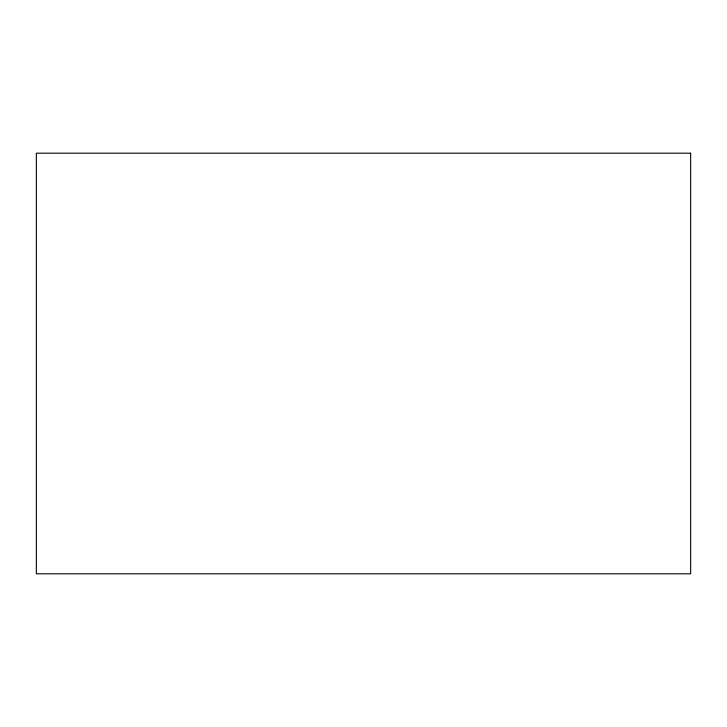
<?xml version="1.0" encoding="UTF-8"?>
<svg xmlns="http://www.w3.org/2000/svg" width="727" height="727" viewBox="0 0 727 727"><rect width="100%" height="100%" fill="white"/><g stroke="black" fill="none" stroke-linecap="round" stroke-linejoin="round"><path stroke-width="1.09" d="M690.65 153.188L36.35 153.188L36.35 573.812L690.65 573.812L690.65 153.188"/></g></svg>
